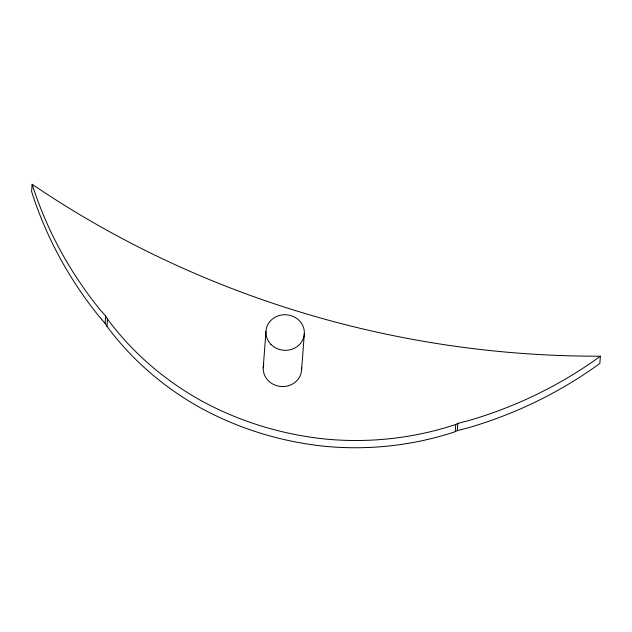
<?xml version="1.0" encoding="UTF-8"?>
<svg xmlns="http://www.w3.org/2000/svg" width="632" height="632" viewBox="0 0 632 632"><rect width="100%" height="100%" fill="white"/><g stroke="black" fill="none" stroke-linecap="round" stroke-linejoin="round"><path stroke-width="0.95" d="M32.145 184.275L31.6 191.52A420.146 388.996 4.3 0 0 98.647 315.889L105.102 323.355L106.942 326.333A298.193 276.089 4.3 0 0 202.501 408.959C240.855 429.531 283.152 442.203 326.452 446.453A298.193 276.089 4.3 0 0 455.23 431.696L457.307 430.613L468.438 427.761A420.146 388.996 4.3 0 0 599.855 363.432L600.4 356.187A947.85 877.587 4.3 0 1 32.145 184.275A420.146 388.996 4.3 0 0 99.192 308.645L105.647 316.111L107.487 319.089A298.193 276.089 4.3 0 0 203.046 401.715C241.4 422.287 283.697 434.958 326.997 439.208A298.193 276.089 4.3 0 0 455.775 424.459L457.852 423.369L468.983 420.517A420.146 388.996 4.3 0 0 600.4 356.187M105.102 323.355L105.647 316.111M106.942 326.333L107.487 319.089M263.22 367.777L265.946 331.555M301.622 369.728L304.348 333.506M455.23 431.696L455.775 424.459M457.307 430.613L457.852 423.369M301.606 367.863A19.229 17.799 4.3 0 1 280.584 386.46A19.229 17.799 4.3 0 1 263.813 364.095M270.978 344.416A19.229 17.799 4.3 0 0 303.478 338.081A19.229 17.799 4.3 0 0 280.979 315.099A19.229 17.799 4.3 0 0 270.978 344.416"/></g></svg>
